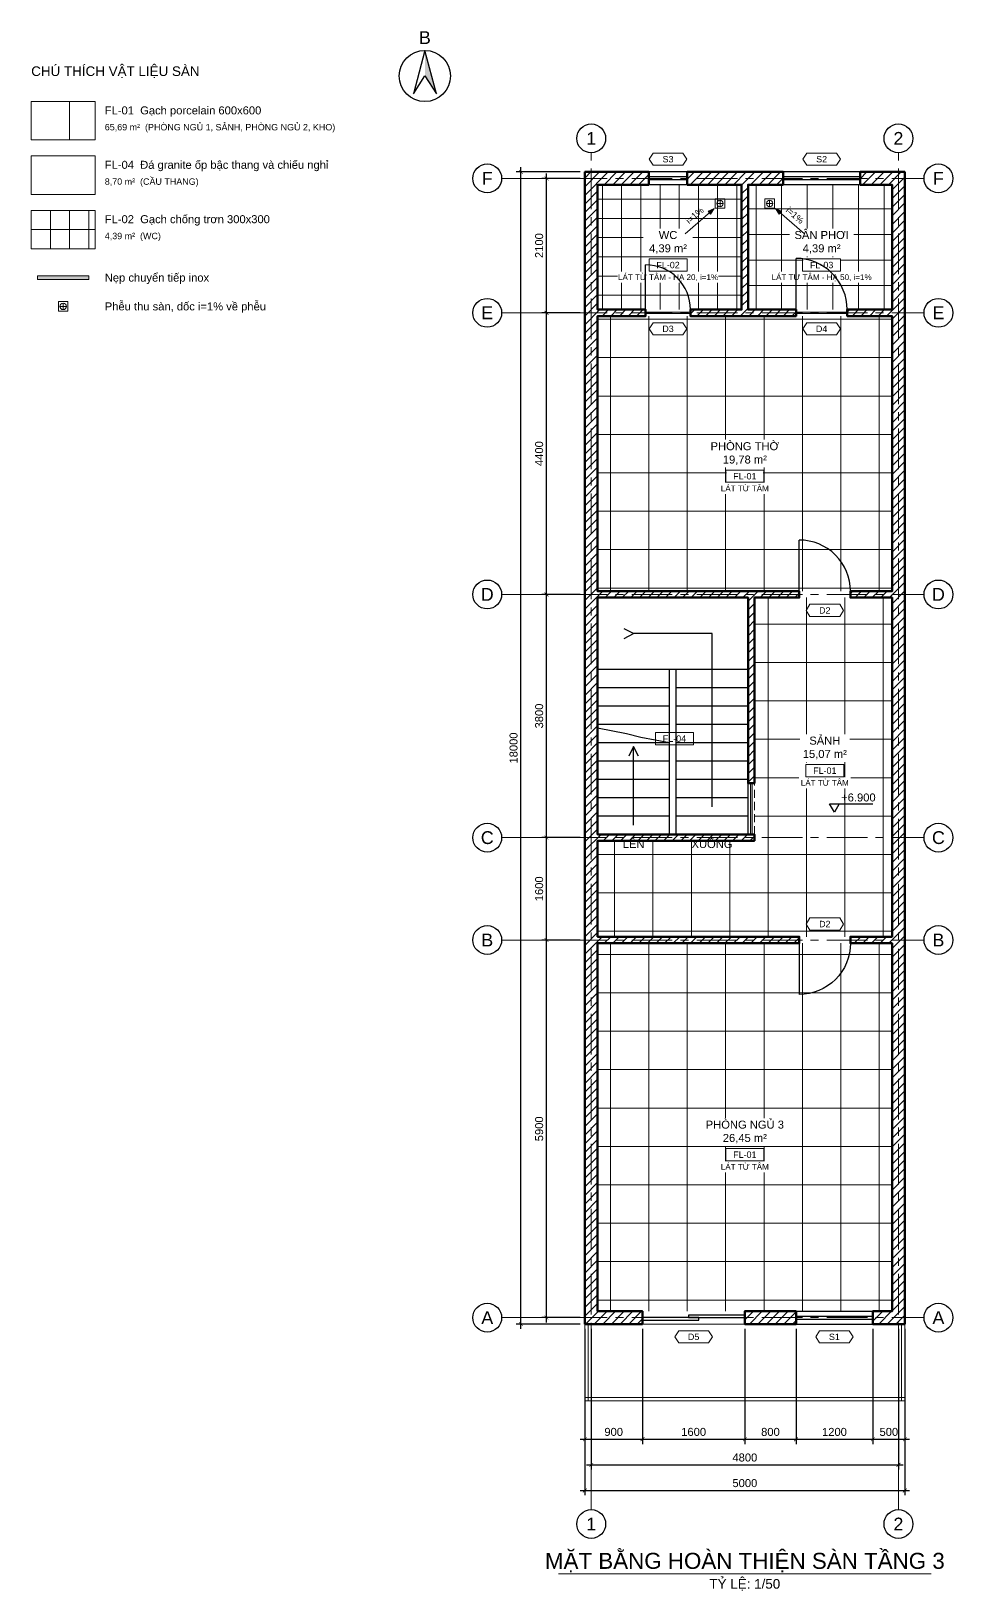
# Model space of a CAD drawing. Header units: millimetres. Extents: x -2900 to 278461, y -22074 to 20200.
# Drawn here: x 55321 to 69723, y -4168 to 20200 of the extents above; entities that cross this region are included whole.
import ezdxf
from ezdxf.enums import TextEntityAlignment as Align

# ---------------------------------------------------------------- set-up
doc = ezdxf.new("R2010")
doc.units = ezdxf.units.MM
doc.header["$LTSCALE"] = 20
doc.linetypes.add('CENTER', pattern=[50.8, 31.75, -6.35, 6.35, -6.35])
doc.linetypes.add('HIDDEN', pattern=[9.525, 6.35, -3.175])
for name, color, linetype, lineweight in [('A-ANNO-DIMS', 1, 'Continuous', 18), ('A-ANNO-NOTE', 7, 'Continuous', 18), ('A-ANNO-ROOM', 7, 'Continuous', 25), ('A-ANNO-SYMB', 7, 'Continuous', 25), ('A-ANNO-TEXT', 7, 'Continuous', 18), ('A-DOOR', 3, 'Continuous', 25), ('A-FLOR-FIXT', 5, 'Continuous', 18), ('A-FLOR-LEVL', 8, 'Continuous', 18), ('A-FLOR-PATT', 8, 'Continuous', 9), ('A-FLOR-STRS', 6, 'Continuous', 25), ('A-GLAZ', 4, 'Continuous', 25), ('A-OPEN', 8, 'HIDDEN', 18), ('A-WALL', 7, 'Continuous', 50), ('A-WALL-PATT', 8, 'Continuous', 9), ('S-GRID', 1, 'CENTER', 18), ('S-GRID-IDEN', 7, 'Continuous', 25)]:
    doc.layers.add(name, color=color, linetype=linetype, lineweight=lineweight)
doc.styles.add('MCP-ARIAL', font='arial.ttf')
doc.dimstyles.new('MCP-1-50', dxfattribs={"dimscale": 50, "dimtxt": 2.5, "dimasz": 1.2, "dimexe": 1.5, "dimexo": 1.5, "dimgap": 1, "dimtad": 1, "dimdec": 0, "dimdsep": 46, "dimtxsty": 'MCP-ARIAL', "dimblk": 'ARCHTICK', "dimblk1": 'ARCHTICK', "dimblk2": 'ARCHTICK', "dimcen": 0.09, "dimdle": 1.5, "dimclrd": 256, "dimclre": 256, "dimclrt": 256, "dimadec": 0, "dimazin": 0, "dimtfac": 1, "dimtdec": 4, "dimtix": 1, "dimtmove": 2, "dimatfit": 3, "dimfxl": 1, "dimtolj": 1, "dimtzin": 0, "dimarcsym": 0})

# ---------------------------------------------------------------- blocks, each defined once
blk = doc.blocks.new('MCP_PHEU_THU')
for p, q in [((-50, 0), (50, 0)), ((0, -50), (0, 50))]:
    blk.add_line(p, q)
blk.add_lwpolyline([(-75, -75), (75, -75), (75, 75), (-75, 75)], close=True)
blk.add_circle((0, 0), 50)
at = {"style": 'MCP-ARIAL', "flags": 1}
blk.add_attdef('MA', text='', height=40, dxfattribs=at).set_placement((0, -110), align=Align.MIDDLE_CENTER)
blk = doc.blocks.new('MCP_CUA_LUA_1600_200')
for points in [[(0, 60), (880, 60), (880, 100), (0, 100)], [(720, 100), (1600, 100), (1600, 140), (720, 140)]]:
    blk.add_lwpolyline(points, close=True)
at = {"style": 'MCP-ARIAL', "flags": 1}
for tag, p in [('MA', (800, -100)), ('LOAI', (800, -220)), ('RONG', (800, -340))]:
    blk.add_attdef(tag, p, '', height=80, dxfattribs=at)
blk = doc.blocks.new('MCP_THE_LG_3')
blk.add_lwpolyline([(-5.85, 0), (-4.65, 1.9), (4.65, 1.9), (5.85, 0), (4.65, -1.9), (-4.65, -1.9)], close=True)
at = {"style": 'MCP-ARIAL'}
blk.add_attdef('MA', text='', height=2, dxfattribs=at).set_placement((0, 0), align=Align.MIDDLE_CENTER)
blk = doc.blocks.new('MCP_CUA_SO_1200_200')
for p, q in [((0, 200), (1200, 200)), ((0, 125), (1200, 125)), ((0, 75), (1200, 75)), ((0, 0), (1200, 0))]:
    blk.add_line(p, q)
at = {"style": 'MCP-ARIAL', "flags": 1}
for tag, p in [('MA', (600, -100)), ('LOAI', (600, -220)), ('RONG', (600, -340))]:
    blk.add_attdef(tag, p, '', height=80, dxfattribs=at)
blk = doc.blocks.new('MCP_CUA_DI_800')
blk.add_line((0, 0), (0, 800))
blk.add_arc((0, 0), 800, 359.9964, 90.0036)
at = {"style": 'MCP-ARIAL', "flags": 1}
for tag, p in [('MA', (400, -100)), ('LOAI', (400, -220)), ('RONG', (400, -340))]:
    blk.add_attdef(tag, p, '', height=80, dxfattribs=at)
blk = doc.blocks.new('MCP_CUA_DI_700')
blk.add_line((0, 0), (0, 700))
blk.add_arc((0, 0), 700, 359.9929, 90.0071)
at = {"style": 'MCP-ARIAL', "flags": 1}
for tag, p in [('MA', (350, -100)), ('LOAI', (350, -220)), ('RONG', (350, -340))]:
    blk.add_attdef(tag, p, '', height=80, dxfattribs=at)
blk = doc.blocks.new('MCP_CUA_SO_600_200')
for p, q in [((0, 200), (600, 200)), ((0, 125), (600, 125)), ((0, 75), (600, 75)), ((0, 0), (600, 0))]:
    blk.add_line(p, q)
at = {"style": 'MCP-ARIAL', "flags": 1}
for tag, p in [('MA', (300, -100)), ('LOAI', (300, -220)), ('RONG', (300, -340))]:
    blk.add_attdef(tag, p, '', height=80, dxfattribs=at)
blk = doc.blocks.new('_ArchTick')
at = {"color": 0, "linetype": 'ByBlock', "const_width": 0.15}
blk.add_lwpolyline([(-0.5, -0.5), (0.5, 0.5)], dxfattribs=at)
blk = doc.blocks.new('*D105')
at = {"layer": 'A-ANNO-DIMS', "lineweight": -2, "transparency": 16777216}
for p, q in [((63973, -75), (63973, -1875)), ((64873, -75), (64873, -1875)), ((63898, -1800), (64948, -1800))]:
    blk.add_line(p, q, dxfattribs=at)
at = {"layer": 'Defpoints', "color": 0, "transparency": 16777216}
for p in [(63973, 0), (64873, 0), (64873, -1800)]:
    blk.add_point(p, dxfattribs=at)
at = {"layer": 'A-ANNO-DIMS', "lineweight": -2, "transparency": 16777216, "xscale": 60, "yscale": 60, "zscale": 60, "rotation": 180}
blk.add_blockref('_ArchTick', (63973, -1800), dxfattribs=at)
at = {"layer": 'A-ANNO-DIMS', "lineweight": -2, "transparency": 16777216, "xscale": 60, "yscale": 60, "zscale": 60}
blk.add_blockref('_ArchTick', (64873, -1800), dxfattribs=at)
at = {"layer": 'A-ANNO-DIMS', "transparency": 16777216, "insert": (64423, -1686), "char_height": 125, "attachment_point": 5, "style": 'MCP-ARIAL'}
blk.add_mtext('\\A1;900', dxfattribs=at)
blk = doc.blocks.new('*D106')
at = {"layer": 'A-ANNO-DIMS', "lineweight": -2, "transparency": 16777216}
for p, q in [((64873, -75), (64873, -1875)), ((66473, -75), (66473, -1875)), ((64798, -1800), (66548, -1800))]:
    blk.add_line(p, q, dxfattribs=at)
at = {"layer": 'Defpoints', "color": 0, "transparency": 16777216}
for p in [(64873, 0), (66473, 0), (66473, -1800)]:
    blk.add_point(p, dxfattribs=at)
at = {"layer": 'A-ANNO-DIMS', "lineweight": -2, "transparency": 16777216, "xscale": 60, "yscale": 60, "zscale": 60, "rotation": 180}
blk.add_blockref('_ArchTick', (64873, -1800), dxfattribs=at)
at = {"layer": 'A-ANNO-DIMS', "lineweight": -2, "transparency": 16777216, "xscale": 60, "yscale": 60, "zscale": 60}
blk.add_blockref('_ArchTick', (66473, -1800), dxfattribs=at)
at = {"layer": 'A-ANNO-DIMS', "transparency": 16777216, "insert": (65673, -1686), "char_height": 125, "attachment_point": 5, "style": 'MCP-ARIAL'}
blk.add_mtext('\\A1;1600', dxfattribs=at)
blk = doc.blocks.new('*D107')
at = {"layer": 'A-ANNO-DIMS', "lineweight": -2, "transparency": 16777216}
for p, q in [((66473, -75), (66473, -1875)), ((67273, -75), (67273, -1875)), ((66398, -1800), (67348, -1800))]:
    blk.add_line(p, q, dxfattribs=at)
at = {"layer": 'Defpoints', "color": 0, "transparency": 16777216}
for p in [(66473, 0), (67273, 0), (67273, -1800)]:
    blk.add_point(p, dxfattribs=at)
at = {"layer": 'A-ANNO-DIMS', "lineweight": -2, "transparency": 16777216, "xscale": 60, "yscale": 60, "zscale": 60, "rotation": 180}
blk.add_blockref('_ArchTick', (66473, -1800), dxfattribs=at)
at = {"layer": 'A-ANNO-DIMS', "lineweight": -2, "transparency": 16777216, "xscale": 60, "yscale": 60, "zscale": 60}
blk.add_blockref('_ArchTick', (67273, -1800), dxfattribs=at)
at = {"layer": 'A-ANNO-DIMS', "transparency": 16777216, "insert": (66873, -1686), "char_height": 125, "attachment_point": 5, "style": 'MCP-ARIAL'}
blk.add_mtext('\\A1;800', dxfattribs=at)
blk = doc.blocks.new('*D108')
at = {"layer": 'A-ANNO-DIMS', "lineweight": -2, "transparency": 16777216}
for p, q in [((67273, -75), (67273, -1875)), ((68473, -75), (68473, -1875)), ((67198, -1800), (68548, -1800))]:
    blk.add_line(p, q, dxfattribs=at)
at = {"layer": 'Defpoints', "color": 0, "transparency": 16777216}
for p in [(67273, 0), (68473, 0), (68473, -1800)]:
    blk.add_point(p, dxfattribs=at)
at = {"layer": 'A-ANNO-DIMS', "lineweight": -2, "transparency": 16777216, "xscale": 60, "yscale": 60, "zscale": 60, "rotation": 180}
blk.add_blockref('_ArchTick', (67273, -1800), dxfattribs=at)
at = {"layer": 'A-ANNO-DIMS', "lineweight": -2, "transparency": 16777216, "xscale": 60, "yscale": 60, "zscale": 60}
blk.add_blockref('_ArchTick', (68473, -1800), dxfattribs=at)
at = {"layer": 'A-ANNO-DIMS', "transparency": 16777216, "insert": (67873, -1686), "char_height": 125, "attachment_point": 5, "style": 'MCP-ARIAL'}
blk.add_mtext('\\A1;1200', dxfattribs=at)
blk = doc.blocks.new('*D109')
at = {"layer": 'A-ANNO-DIMS', "lineweight": -2, "transparency": 16777216}
for p, q in [((68473, -75), (68473, -1875)), ((68973, -75), (68973, -1875)), ((68398, -1800), (69048, -1800))]:
    blk.add_line(p, q, dxfattribs=at)
at = {"layer": 'Defpoints', "color": 0, "transparency": 16777216}
for p in [(68473, 0), (68973, 0), (68973, -1800)]:
    blk.add_point(p, dxfattribs=at)
at = {"layer": 'A-ANNO-DIMS', "lineweight": -2, "transparency": 16777216, "xscale": 60, "yscale": 60, "zscale": 60, "rotation": 180}
blk.add_blockref('_ArchTick', (68473, -1800), dxfattribs=at)
at = {"layer": 'A-ANNO-DIMS', "lineweight": -2, "transparency": 16777216, "xscale": 60, "yscale": 60, "zscale": 60}
blk.add_blockref('_ArchTick', (68973, -1800), dxfattribs=at)
at = {"layer": 'A-ANNO-DIMS', "transparency": 16777216, "insert": (68723, -1686), "char_height": 125, "attachment_point": 5, "style": 'MCP-ARIAL'}
blk.add_mtext('\\A1;500', dxfattribs=at)
blk = doc.blocks.new('*D110')
at = {"layer": 'A-ANNO-DIMS', "lineweight": -2, "transparency": 16777216}
for p, q in [((64073, -75), (64073, -2275)), ((68873, -75), (68873, -2275)), ((63998, -2200), (68948, -2200))]:
    blk.add_line(p, q, dxfattribs=at)
at = {"layer": 'Defpoints', "color": 0, "transparency": 16777216}
for p in [(64073, 0), (68873, 0), (68873, -2200)]:
    blk.add_point(p, dxfattribs=at)
at = {"layer": 'A-ANNO-DIMS', "lineweight": -2, "transparency": 16777216, "xscale": 60, "yscale": 60, "zscale": 60, "rotation": 180}
blk.add_blockref('_ArchTick', (64073, -2200), dxfattribs=at)
at = {"layer": 'A-ANNO-DIMS', "lineweight": -2, "transparency": 16777216, "xscale": 60, "yscale": 60, "zscale": 60}
blk.add_blockref('_ArchTick', (68873, -2200), dxfattribs=at)
at = {"layer": 'A-ANNO-DIMS', "transparency": 16777216, "insert": (66473, -2086), "char_height": 125, "attachment_point": 5, "style": 'MCP-ARIAL'}
blk.add_mtext('\\A1;4800', dxfattribs=at)
blk = doc.blocks.new('*D111')
at = {"layer": 'A-ANNO-DIMS', "lineweight": -2, "transparency": 16777216}
for p, q in [((63973, -75), (63973, -2675)), ((68973, -75), (68973, -2675)), ((63898, -2600), (69048, -2600))]:
    blk.add_line(p, q, dxfattribs=at)
at = {"layer": 'Defpoints', "color": 0, "transparency": 16777216}
for p in [(63973, 0), (68973, 0), (68973, -2600)]:
    blk.add_point(p, dxfattribs=at)
at = {"layer": 'A-ANNO-DIMS', "lineweight": -2, "transparency": 16777216, "xscale": 60, "yscale": 60, "zscale": 60, "rotation": 180}
blk.add_blockref('_ArchTick', (63973, -2600), dxfattribs=at)
at = {"layer": 'A-ANNO-DIMS', "lineweight": -2, "transparency": 16777216, "xscale": 60, "yscale": 60, "zscale": 60}
blk.add_blockref('_ArchTick', (68973, -2600), dxfattribs=at)
at = {"layer": 'A-ANNO-DIMS', "transparency": 16777216, "insert": (66473, -2486), "char_height": 125, "attachment_point": 5, "style": 'MCP-ARIAL'}
blk.add_mtext('\\A1;5000', dxfattribs=at)
blk = doc.blocks.new('*D112')
at = {"layer": 'A-ANNO-DIMS', "lineweight": -2, "transparency": 16777216}
for p, q in [((63898, 6000), (63298, 6000)), ((63373, 25), (63373, 6075)), ((63898, 100), (63298, 100))]:
    blk.add_line(p, q, dxfattribs=at)
at = {"layer": 'Defpoints', "color": 0, "transparency": 16777216}
for p in [(63373, 6000), (63973, 6000), (63973, 100)]:
    blk.add_point(p, dxfattribs=at)
at = {"layer": 'A-ANNO-DIMS', "lineweight": -2, "transparency": 16777216, "xscale": 60, "yscale": 60, "zscale": 60}
for p, rotation in [((63373, 6000), 90), ((63373, 100), 270)]:
    blk.add_blockref('_ArchTick', p, dxfattribs=dict(at, rotation=rotation))
at = {"layer": 'A-ANNO-DIMS', "transparency": 16777216, "insert": (63259, 3050), "char_height": 125, "attachment_point": 5, "rotation": 90, "style": 'MCP-ARIAL'}
blk.add_mtext('\\A1;5900', dxfattribs=at)
blk = doc.blocks.new('*D113')
at = {"layer": 'A-ANNO-DIMS', "lineweight": -2, "transparency": 16777216}
for p, q in [((63898, 7600), (63298, 7600)), ((63373, 5925), (63373, 7675)), ((63898, 6000), (63298, 6000))]:
    blk.add_line(p, q, dxfattribs=at)
at = {"layer": 'Defpoints', "color": 0, "transparency": 16777216}
for p in [(63373, 7600), (63973, 7600), (63973, 6000)]:
    blk.add_point(p, dxfattribs=at)
at = {"layer": 'A-ANNO-DIMS', "lineweight": -2, "transparency": 16777216, "xscale": 60, "yscale": 60, "zscale": 60}
for p, rotation in [((63373, 7600), 90), ((63373, 6000), 270)]:
    blk.add_blockref('_ArchTick', p, dxfattribs=dict(at, rotation=rotation))
at = {"layer": 'A-ANNO-DIMS', "transparency": 16777216, "insert": (63259, 6800), "char_height": 125, "attachment_point": 5, "rotation": 90, "style": 'MCP-ARIAL'}
blk.add_mtext('\\A1;1600', dxfattribs=at)
blk = doc.blocks.new('*D114')
at = {"layer": 'A-ANNO-DIMS', "lineweight": -2, "transparency": 16777216}
for p, q in [((63373, 7525), (63373, 11475)), ((63898, 11400), (63298, 11400)), ((63898, 7600), (63298, 7600))]:
    blk.add_line(p, q, dxfattribs=at)
at = {"layer": 'Defpoints', "color": 0, "transparency": 16777216}
for p in [(63373, 11400), (63973, 11400), (63973, 7600)]:
    blk.add_point(p, dxfattribs=at)
at = {"layer": 'A-ANNO-DIMS', "lineweight": -2, "transparency": 16777216, "xscale": 60, "yscale": 60, "zscale": 60}
for p, rotation in [((63373, 11400), 90), ((63373, 7600), 270)]:
    blk.add_blockref('_ArchTick', p, dxfattribs=dict(at, rotation=rotation))
at = {"layer": 'A-ANNO-DIMS', "transparency": 16777216, "insert": (63259, 9500), "char_height": 125, "attachment_point": 5, "rotation": 90, "style": 'MCP-ARIAL'}
blk.add_mtext('\\A1;3800', dxfattribs=at)
blk = doc.blocks.new('*D115')
at = {"layer": 'A-ANNO-DIMS', "lineweight": -2, "transparency": 16777216}
for p, q in [((63373, 11325), (63373, 15875)), ((63898, 15800), (63298, 15800)), ((63898, 11400), (63298, 11400))]:
    blk.add_line(p, q, dxfattribs=at)
at = {"layer": 'Defpoints', "color": 0, "transparency": 16777216}
for p in [(63373, 15800), (63973, 15800), (63973, 11400)]:
    blk.add_point(p, dxfattribs=at)
at = {"layer": 'A-ANNO-DIMS', "lineweight": -2, "transparency": 16777216, "xscale": 60, "yscale": 60, "zscale": 60}
for p, rotation in [((63373, 15800), 90), ((63373, 11400), 270)]:
    blk.add_blockref('_ArchTick', p, dxfattribs=dict(at, rotation=rotation))
at = {"layer": 'A-ANNO-DIMS', "transparency": 16777216, "insert": (63259, 13600), "char_height": 125, "attachment_point": 5, "rotation": 90, "style": 'MCP-ARIAL'}
blk.add_mtext('\\A1;4400', dxfattribs=at)
blk = doc.blocks.new('*D116')
at = {"layer": 'A-ANNO-DIMS', "lineweight": -2, "transparency": 16777216}
for p, q in [((63898, 17900), (63298, 17900)), ((63373, 15725), (63373, 17975)), ((63898, 15800), (63298, 15800))]:
    blk.add_line(p, q, dxfattribs=at)
at = {"layer": 'Defpoints', "color": 0, "transparency": 16777216}
for p in [(63373, 17900), (63973, 17900), (63973, 15800)]:
    blk.add_point(p, dxfattribs=at)
at = {"layer": 'A-ANNO-DIMS', "lineweight": -2, "transparency": 16777216, "xscale": 60, "yscale": 60, "zscale": 60}
for p, rotation in [((63373, 17900), 90), ((63373, 15800), 270)]:
    blk.add_blockref('_ArchTick', p, dxfattribs=dict(at, rotation=rotation))
at = {"layer": 'A-ANNO-DIMS', "transparency": 16777216, "insert": (63259, 16850), "char_height": 125, "attachment_point": 5, "rotation": 90, "style": 'MCP-ARIAL'}
blk.add_mtext('\\A1;2100', dxfattribs=at)
blk = doc.blocks.new('*D117')
at = {"layer": 'A-ANNO-DIMS', "lineweight": -2, "transparency": 16777216}
for p, q in [((62973, -75), (62973, 18075)), ((63898, 18000), (62898, 18000)), ((63898, 0), (62898, 0))]:
    blk.add_line(p, q, dxfattribs=at)
at = {"layer": 'Defpoints', "color": 0, "transparency": 16777216}
for p in [(62973, 18000), (63973, 18000), (63973, 0)]:
    blk.add_point(p, dxfattribs=at)
at = {"layer": 'A-ANNO-DIMS', "lineweight": -2, "transparency": 16777216, "xscale": 60, "yscale": 60, "zscale": 60}
for p, rotation in [((62973, 18000), 90), ((62973, 0), 270)]:
    blk.add_blockref('_ArchTick', p, dxfattribs=dict(at, rotation=rotation))
at = {"layer": 'A-ANNO-DIMS', "transparency": 16777216, "insert": (62859, 9000), "char_height": 125, "attachment_point": 5, "rotation": 90, "style": 'MCP-ARIAL'}
blk.add_mtext('\\A1;18000', dxfattribs=at)
blk = doc.blocks.new('MCP_TRUC')
blk.add_circle((0, 0), 4.5)
at = {"style": 'MCP-ARIAL'}
blk.add_attdef('SO', text='', height=4, dxfattribs=at).set_placement((0, 0), align=Align.MIDDLE_CENTER)
blk = doc.blocks.new('MCP_COTE')
blk.add_line((-1.5, 2.55), (12, 2.55))
blk.add_lwpolyline([(0, 0), (-1.5, 2.55), (1.5, 2.55)], close=True)
at = {"style": 'MCP-ARIAL'}
blk.add_attdef('COTE', (2.1, 3.3), '', height=2.5, dxfattribs=at)
blk = doc.blocks.new('MCP_HUONG_BAC')
blk.add_hatch(color=256).paths.add_polyline_path([(0, 8), (0, 0), (3.6, -5.6)], flags=16)
blk.add_lwpolyline([(0, 8), (-3.6, -5.6), (0, 0), (3.6, -5.6)], close=True)
blk.add_circle((0, 0), 8)
at = {"style": 'MCP-ARIAL'}
blk.add_attdef('KY_HIEU', text='', height=4, dxfattribs=at).set_placement((0, 12), align=Align.MIDDLE_CENTER)
blk = doc.blocks.new('MCP_THE_5')
blk.add_lwpolyline([(-5.95, -1.9), (5.95, -1.9), (5.95, 1.9), (-5.95, 1.9)], close=True)
at = {"style": 'MCP-ARIAL'}
blk.add_attdef('MA', text='', height=2, dxfattribs=at).set_placement((0, 0), align=Align.MIDDLE_CENTER)
blk = doc.blocks.new('MCP_DOC')
blk.add_hatch(color=256).paths.add_polyline_path([(12, 0), (10, 0.6), (10, -0.6)], flags=16)
blk.add_line((0, 0), (10.5, 0))
blk.add_lwpolyline([(12, 0), (10, 0.6), (10, -0.6)], close=True)
at = {"style": 'MCP-ARIAL'}
blk.add_attdef('I', text='', height=2, dxfattribs=at).set_placement((6, 1.4), align=Align.CENTER)
blk = doc.blocks.new('MCP_DOC_NGUOC')
blk.add_hatch(color=256).paths.add_polyline_path([(0, 0), (2, 0.6), (2, -0.6)], flags=16)
blk.add_line((1.5, 0), (12, 0))
blk.add_lwpolyline([(0, 0), (2, 0.6), (2, -0.6)], close=True)
at = {"style": 'MCP-ARIAL'}
blk.add_attdef('I', text='', height=2, dxfattribs=at).set_placement((6, 1.4), align=Align.CENTER)

msp = doc.modelspace()

# ---------------------------------------------------------------- hatches: boundary and pattern name
at = {"layer": 'A-FLOR-PATT'}
for points in [[(55420.91, 16320), (56220.91, 16320), (56220.91, 16380), (55420.91, 16380)], [(64922.68, 15787.5), (65622.68, 15787.5), (65622.68, 15812.5), (64922.68, 15812.5)], [(67272.68, 15787.5), (68072.68, 15787.5), (68072.68, 15812.5), (67272.68, 15812.5)], [(66585.18, 7650), (66585.18, 8450), (66560.18, 8450), (66560.18, 7650)]]:
    msp.add_hatch(color=256, dxfattribs=at).paths.add_polyline_path(points, flags=16)
at = {"layer": 'A-WALL-PATT'}
h = msp.add_hatch(dxfattribs=at)
h.set_pattern_fill('ANSI31', color=256, scale=30, style=0)
h.paths.add_polyline_path([(68272.684, 18000), (68272.684, 17800), (68772.684, 17800), (68772.684, 15850), (68072.684, 15850), (68072.684, 15750), (68772.684, 15750), (68772.684, 11450), (68122.684, 11450), (68122.684, 11350), (68772.684, 11350), (68772.684, 6050), (68122.684, 6050), (68122.684, 5950), (68772.684, 5950), (68772.684, 200), (68472.684, 200), (68472.684, 0), (68972.684, 0), (68972.684, 18000)], flags=16)
h.paths.add_polyline_path([(67072.684, 17800), (67072.684, 18000), (65572.684, 18000), (65572.684, 17800), (66422.684, 17800), (66422.684, 15850), (65622.684, 15850), (65622.684, 15750), (67272.684, 15750), (67272.684, 15850), (66522.684, 15850), (66522.684, 17800)], flags=16)
h.paths.add_polyline_path([(64972.684, 17800), (64972.684, 18000), (63972.684, 18000), (63972.684, 0), (64872.684, 0), (64872.684, 200), (64172.684, 200), (64172.684, 5950), (67322.684, 5950), (67322.684, 6050), (64172.684, 6050), (64172.684, 7550), (66622.684, 7550), (66622.684, 7650), (64172.684, 7650), (64172.684, 11350), (66522.684, 11350), (66522.684, 8450), (66622.684, 8450), (66622.684, 11350), (67322.684, 11350), (67322.684, 11450), (64172.684, 11450), (64172.684, 15750), (64922.684, 15750), (64922.684, 15850), (64172.684, 15850), (64172.684, 17800)], flags=16)
h.paths.add_polyline_path([(67272.684, 0), (67272.684, 200), (66472.684, 200), (66472.684, 0)], flags=16)

# ---------------------------------------------------------------- linework, layer by layer
at = {"layer": 'A-ANNO-NOTE'}
for points in [[(55320.91, 18500), (56320.91, 18500), (56320.91, 19100), (55320.91, 19100)], [(55320.91, 17650), (56320.91, 17650), (56320.91, 18250), (55320.91, 18250)], [(55320.91, 16800), (56320.91, 16800), (56320.91, 17400), (55320.91, 17400)]]:
    msp.add_lwpolyline(points, close=True, dxfattribs=at)
at = {"layer": 'A-ANNO-TEXT'}
msp.add_line((63560.18, -3905), (69385.18, -3905), dxfattribs=at)
at = {"layer": 'A-FLOR-LEVL'}
for p, q in [((64022.684, 0), (64022.684, -1200)), ((68922.684, -1200), (68922.684, 0)), ((63972.684, -1150), (68972.684, -1150))]:
    msp.add_line(p, q, dxfattribs=at)
msp.add_lwpolyline([(63972.684, -1200), (68972.684, -1200), (68972.684, 0), (63972.684, 0)], close=True, dxfattribs=at)
at = {"layer": 'A-FLOR-PATT'}
for p, q in [((55320.91, 18500), (55320.91, 19100)), ((55920.91, 18500), (55920.91, 19100)), ((55320.91, 18500), (56320.91, 18500)), ((64247.68, 15850), (64247.68, 17800)), ((64547.68, 16446.25), (64547.68, 17800)), ((64847.68, 16446.25), (64847.68, 17800)), ((65147.68, 17118.75), (65147.68, 17800)), ((65447.68, 17118.75), (65447.68, 17800)), ((65747.68, 16446.25), (65747.68, 17800)), ((66047.68, 16446.25), (66047.68, 17800)), ((66347.68, 15850), (66347.68, 17800)), ((66647.68, 15850), (66647.68, 17800)), ((67047.68, 16446.25), (67047.68, 17800)), ((67447.68, 17118.75), (67447.68, 17800)), ((67847.68, 17118.75), (67847.68, 17800)), ((68247.68, 16446.25), (68247.68, 17800)), ((68647.68, 15850), (68647.68, 17800)), ((64172.68, 17575), (66422.68, 17575)), ((55320.91, 16800), (55320.91, 17400)), ((55620.91, 16800), (55620.91, 17400)), ((55920.91, 16800), (55920.91, 17400)), ((56220.91, 16800), (56220.91, 17400)), ((66522.68, 17425), (68772.68, 17425)), ((55320.91, 17100), (56320.91, 17100)), ((64172.68, 17275), (66422.68, 17275)), ((64172.68, 16975), (64883.31, 16975)), ((65662.06, 16975), (66422.68, 16975)), ((66522.68, 17025), (67170.18, 17025)), ((68175.18, 17025), (68772.68, 17025)), ((55320.91, 16800), (56320.91, 16800)), ((64172.68, 16675), (66422.68, 16675)), ((65147.68, 16671.25), (65147.68, 16681.25)), ((65447.68, 16671.25), (65447.68, 16681.25)), ((66522.68, 16625), (67384.68, 16625)), ((67447.68, 16671.25), (67447.68, 16681.25)), ((67847.68, 16671.25), (67847.68, 16681.25)), ((67960.68, 16625), (68772.68, 16625)), ((64172.68, 16375), (64485.18, 16375)), ((66060.18, 16375), (66422.68, 16375)), ((64547.68, 15850), (64547.68, 16266.25)), ((64847.68, 15850), (64847.68, 16266.25)), ((65147.68, 15850), (65147.68, 16266.25)), ((65447.68, 15850), (65447.68, 16266.25)), ((65747.68, 15850), (65747.68, 16266.25)), ((66047.68, 15850), (66047.68, 16266.25)), ((66522.68, 16225), (68772.68, 16225)), ((67047.68, 15850), (67047.68, 16266.25)), ((67447.68, 15850), (67447.68, 16266.25)), ((67847.68, 15850), (67847.68, 16266.25)), ((68247.68, 15850), (68247.68, 16266.25)), ((64172.68, 16075), (66422.68, 16075)), ((64172.68, 15700), (68772.68, 15700)), ((64372.68, 11450), (64372.68, 15750)), ((64972.68, 11450), (64972.68, 15750)), ((65572.68, 11450), (65572.68, 15750)), ((66172.68, 13818.75), (66172.68, 15750)), ((66772.68, 13818.75), (66772.68, 15750)), ((67372.68, 11450), (67372.68, 15750)), ((67972.68, 11450), (67972.68, 15750)), ((68572.68, 11450), (68572.68, 15750)), ((64172.68, 15100), (68772.68, 15100)), ((64172.68, 14500), (68772.68, 14500)), ((64172.68, 13900), (68772.68, 13900)), ((64172.68, 13300), (66184.68, 13300)), ((66172.68, 13146.25), (66172.68, 13381.25)), ((66760.68, 13300), (68772.68, 13300)), ((66772.68, 13146.25), (66772.68, 13381.25)), ((66172.68, 11450), (66172.68, 12966.25)), ((66772.68, 11450), (66772.68, 12966.25)), ((64172.68, 12700), (68772.68, 12700)), ((64172.68, 12100), (68772.68, 12100)), ((64172.68, 11500), (68772.68, 11500)), ((66836.8, 6050), (66836.8, 11350)), ((67436.8, 9218.75), (67436.8, 11350)), ((68036.8, 9218.75), (68036.8, 11350)), ((68636.8, 6050), (68636.8, 11350)), ((66622.68, 10936.66), (68772.68, 10936.66)), ((66622.68, 10336.66), (68772.68, 10336.66)), ((66622.68, 9736.66), (68772.68, 9736.66)), ((66622.68, 9136.66), (67333.31, 9136.66)), ((68112.06, 9136.66), (68772.68, 9136.66)), ((67436.8, 8771.25), (67436.8, 8781.25)), ((68036.8, 8546.25), (68036.8, 8781.25)), ((66622.68, 8536.66), (67318.58, 8536.66)), ((68126.78, 8536.66), (68772.68, 8536.66)), ((67436.8, 6050), (67436.8, 8366.25)), ((68036.8, 6050), (68036.8, 8366.25)), ((66622.68, 7936.66), (68772.68, 7936.66)), ((64172.68, 7336.66), (68772.68, 7336.66)), ((64436.8, 6050), (64436.8, 7550)), ((65036.8, 6050), (65036.8, 7550)), ((65636.8, 6050), (65636.8, 7550)), ((66236.8, 6050), (66236.8, 7550)), ((64172.68, 6736.66), (68772.68, 6736.66)), ((64172.68, 6136.66), (68772.68, 6136.66)), ((64372.68, 200), (64372.68, 5950)), ((64972.68, 200), (64972.68, 5950)), ((65572.68, 200), (65572.68, 5950)), ((66172.68, 3218.75), (66172.68, 5950)), ((66772.68, 3218.75), (66772.68, 5950)), ((67372.68, 200), (67372.68, 5950)), ((67972.68, 200), (67972.68, 5950)), ((68572.68, 200), (68572.68, 5950)), ((64172.68, 5775), (68772.68, 5775)), ((64172.68, 5175), (68772.68, 5175)), ((64172.68, 4575), (68772.68, 4575)), ((64172.68, 3975), (68772.68, 3975)), ((64172.68, 3375), (68772.68, 3375)), ((64172.68, 2775), (68772.68, 2775)), ((66172.68, 2546.25), (66172.68, 2781.25)), ((66772.68, 2546.25), (66772.68, 2781.25)), ((66172.68, 200), (66172.68, 2366.25)), ((66772.68, 200), (66772.68, 2366.25)), ((64172.68, 2175), (68772.68, 2175)), ((64172.68, 1575), (68772.68, 1575)), ((64172.68, 975), (68772.68, 975)), ((64172.68, 375), (68772.68, 375))]:
    msp.add_line(p, q, dxfattribs=at)
for points in [[(55420.91, 16320), (56220.91, 16320), (56220.91, 16380), (55420.91, 16380)], [(64922.68, 15787.5), (65622.68, 15787.5), (65622.68, 15812.5), (64922.68, 15812.5)], [(67272.68, 15787.5), (68072.68, 15787.5), (68072.68, 15812.5), (67272.68, 15812.5)], [(66585.18, 7650), (66585.18, 8450), (66560.18, 8450), (66560.18, 7650)]]:
    msp.add_lwpolyline(points, close=True, dxfattribs=at)
at = {"layer": 'A-FLOR-STRS'}
for p, q in [((66522.684, 10225), (64172.684, 10225)), ((65297.684, 7650), (65297.684, 10225)), ((65397.684, 7650), (65397.684, 10225)), ((65297.684, 9938.888889), (64172.684, 9938.888889)), ((66522.684, 9938.888889), (65397.684, 9938.888889)), ((65297.684, 9652.777778), (64172.684, 9652.777778)), ((66522.684, 9652.777778), (65397.684, 9652.777778)), ((65297.684, 9366.666667), (64172.684, 9366.666667)), ((66522.684, 9366.666667), (65397.684, 9366.666667)), ((65297.684, 9080.555556), (64172.684, 9080.555556)), ((66522.684, 9080.555556), (65397.684, 9080.555556)), ((65297.684, 8794.444444), (64172.684, 8794.444444)), ((66522.684, 8794.444444), (65397.684, 8794.444444)), ((65297.684, 8508.333333), (64172.684, 8508.333333)), ((66522.684, 8508.333333), (65397.684, 8508.333333)), ((65297.684, 8222.222222), (64172.684, 8222.222222)), ((66522.684, 8222.222222), (65397.684, 8222.222222)), ((65297.684, 7936.111111), (64172.684, 7936.111111)), ((66522.684, 7936.111111), (65397.684, 7936.111111)), ((66522.684, 7650), (65397.684, 7650))]:
    msp.add_line(p, q, dxfattribs=at)
msp.add_lwpolyline([(66522.684, 7650), (66522.684, 11350), (64172.684, 11350), (64172.684, 7650)], close=True, dxfattribs=at)
for points in [[(64585.184, 10712.5), (64735.184, 10787.5), (64585.184, 10862.5)], [(65960.184, 8079.166667), (65960.184, 10787.5), (64735.184, 10787.5)], [(65297.684, 9080.555556), (64847.684, 9166.388889), (64622.684, 9223.611111), (64172.684, 9309.444444)], [(64810.184, 8873.333333), (64735.184, 9023.333333), (64660.184, 8873.333333)], [(64735.184, 7793.055556), (64735.184, 9023.333333)]]:
    msp.add_lwpolyline(points, dxfattribs=at)
at = {"layer": 'A-OPEN'}
for p, q in [((66522.684, 7650), (66522.684, 8450)), ((66622.684, 7650), (66622.684, 8450))]:
    msp.add_line(p, q, dxfattribs=at)
at = {"layer": 'A-WALL'}
for points in [[(64972.684, 17800), (64972.684, 18000), (63972.684, 18000), (63972.684, 0), (64872.684, 0), (64872.684, 200), (64172.684, 200), (64172.684, 5950), (67322.684, 5950), (67322.684, 6050), (64172.684, 6050), (64172.684, 7550), (66622.684, 7550), (66622.684, 7650), (64172.684, 7650), (64172.684, 11350), (66522.684, 11350), (66522.684, 8450), (66622.684, 8450), (66622.684, 11350), (67322.684, 11350), (67322.684, 11450), (64172.684, 11450), (64172.684, 15750), (64922.684, 15750), (64922.684, 15850), (64172.684, 15850), (64172.684, 17800)], [(67072.684, 17800), (67072.684, 18000), (65572.684, 18000), (65572.684, 17800), (66422.684, 17800), (66422.684, 15850), (65622.684, 15850), (65622.684, 15750), (67272.684, 15750), (67272.684, 15850), (66522.684, 15850), (66522.684, 17800)], [(68272.684, 18000), (68272.684, 17800), (68772.684, 17800), (68772.684, 15850), (68072.684, 15850), (68072.684, 15750), (68772.684, 15750), (68772.684, 11450), (68122.684, 11450), (68122.684, 11350), (68772.684, 11350), (68772.684, 6050), (68122.684, 6050), (68122.684, 5950), (68772.684, 5950), (68772.684, 200), (68472.684, 200), (68472.684, 0), (68972.684, 0), (68972.684, 18000)], [(67272.684, 0), (67272.684, 200), (66472.684, 200), (66472.684, 0)]]:
    msp.add_lwpolyline(points, close=True, dxfattribs=at)
at = {"layer": 'S-GRID'}
for p, q in [((64072.684, -2900), (64072.684, 18300)), ((68872.684, -2900), (68872.684, 18300)), ((62672.684, 17900), (69272.684, 17900)), ((62672.684, 15800), (69272.684, 15800)), ((62672.684, 11400), (69272.684, 11400)), ((62672.684, 7600), (69272.684, 7600)), ((62672.684, 6000), (69272.684, 6000)), ((62672.684, 100), (69272.684, 100))]:
    msp.add_line(p, q, dxfattribs=at)

# ---------------------------------------------------------------- block references
at = {"layer": 'A-ANNO-NOTE', "xscale": 50, "yscale": 50, "zscale": 50}
for name, p, rotation in [('MCP_DOC', (65541.09, 17035.95), 40.91), ('MCP_DOC_NGUOC', (66950.87, 17428.91), 319.09)]:
    msp.add_blockref(name, p, dxfattribs=dict(at, rotation=rotation)).add_auto_attribs({'I': 'i=1%'})
for p, values in [((65272.68, 16546.25), {'MA': 'FL-02'}), ((67672.68, 16546.25), {'MA': 'FL-03'}), ((66472.68, 13246.25), {'MA': 'FL-01'}), ((65372.68, 9146.25), {'MA': 'FL-04'}), ((67722.68, 8646.25), {'MA': 'FL-01'}), ((66472.68, 2646.25), {'MA': 'FL-01'})]:
    msp.add_blockref('MCP_THE_5', p, dxfattribs=at).add_auto_attribs(values)
at = {"layer": 'A-ANNO-SYMB', "xscale": 50, "yscale": 50, "zscale": 50}
for name, p, values in [('MCP_HUONG_BAC', (61472.68, 19500), {'KY_HIEU': 'B'}), ('MCP_COTE', (67872.68, 8000), {'COTE': '+6.900'})]:
    msp.add_blockref(name, p, dxfattribs=at).add_auto_attribs(values)
at = {"layer": 'A-ANNO-TEXT', "xscale": 50, "yscale": 50, "zscale": 50}
for p, values in [((65272.68, 18200), {'MA': 'S3'}), ((67672.68, 18200), {'MA': 'S2'}), ((65272.68, 15550), {'MA': 'D3'}), ((67672.68, 15550), {'MA': 'D4'}), ((67722.68, 11150), {'MA': 'D2'}), ((67722.68, 6250), {'MA': 'D2'}), ((65672.68, -200), {'MA': 'D5'}), ((67872.68, -200), {'MA': 'S1'})]:
    msp.add_blockref('MCP_THE_LG_3', p, dxfattribs=at).add_auto_attribs(values)
at = {"layer": 'A-DOOR'}
for name, p in [('MCP_CUA_DI_800', (67272.684, 15850)), ('MCP_CUA_DI_700', (64922.684, 15850)), ('MCP_CUA_DI_800', (67322.684, 11450)), ('MCP_CUA_LUA_1600_200', (64872.684, 0))]:
    msp.add_blockref(name, p, dxfattribs=at)
at = {"layer": 'A-DOOR', "xscale": -1, "rotation": 180}
msp.add_blockref('MCP_CUA_DI_800', (67322.684, 5950), dxfattribs=at)
at = {"layer": 'A-FLOR-FIXT'}
for p in [(66085.18, 17507.5), (66860.18, 17507.5), (55820.91, 15900)]:
    msp.add_blockref('MCP_PHEU_THU', p, dxfattribs=at)
at = {"layer": 'A-GLAZ', "rotation": 180}
for name, p in [('MCP_CUA_SO_600_200', (65572.684, 18000)), ('MCP_CUA_SO_1200_200', (68272.684, 18000))]:
    msp.add_blockref(name, p, dxfattribs=at)
at = {"layer": 'A-GLAZ'}
msp.add_blockref('MCP_CUA_SO_1200_200', (67272.684, 0), dxfattribs=at)
at = {"layer": 'S-GRID-IDEN', "xscale": 50, "yscale": 50, "zscale": 50}
for p, values in [((64072.68, 18525), {'SO': '1'}), ((68872.68, 18525), {'SO': '2'}), ((62447.68, 17900), {'SO': 'F'}), ((69497.68, 17900), {'SO': 'F'}), ((62447.68, 15800), {'SO': 'E'}), ((69497.68, 15800), {'SO': 'E'}), ((62447.68, 11400), {'SO': 'D'}), ((69497.68, 11400), {'SO': 'D'}), ((62447.68, 7600), {'SO': 'C'}), ((69497.68, 7600), {'SO': 'C'}), ((62447.68, 6000), {'SO': 'B'}), ((69497.68, 6000), {'SO': 'B'}), ((62447.68, 100), {'SO': 'A'}), ((69497.68, 100), {'SO': 'A'}), ((64072.68, -3125), {'SO': '1'}), ((68872.68, -3125), {'SO': '2'})]:
    msp.add_blockref('MCP_TRUC', p, dxfattribs=at).add_auto_attribs(values)

# ---------------------------------------------------------------- texts
at = {"layer": 'A-ANNO-NOTE', "style": 'MCP-ARIAL'}
for s, height, p in [('FL-01  Gạch porcelain 600x600', 125, (56470.91, 18900)), ('65,69 m²  (PHÒNG NGỦ 1, SẢNH, PHÒNG NGỦ 2, KHO)', 100, (56470.91, 18650)), ('FL-04  Đá granite ốp bậc thang và chiếu nghỉ', 125, (56470.91, 18050)), ('8,70 m²  (CẦU THANG)', 100, (56470.91, 17800)), ('FL-02  Gạch chống trơn 300x300', 125, (56470.91, 17200)), ('4,39 m²  (WC)', 100, (56470.91, 16950))]:
    msp.add_text(s, height=height, dxfattribs=at).set_placement(p)
for s, p in [('Nẹp chuyển tiếp inox', (56470.91, 16350)), ('Phễu thu sàn, dốc i=1% về phễu', (56470.91, 15900))]:
    msp.add_text(s, height=125, dxfattribs=at).set_placement(p, align=Align.MIDDLE_LEFT)
for s, p in [('LÁT TỪ TÂM - HẠ 20, i=1%', (65272.68, 16356.25)), ('LÁT TỪ TÂM - HẠ 50, i=1%', (67672.68, 16356.25)), ('LÁT TỪ TÂM', (66472.68, 13056.25)), ('LÁT TỪ TÂM', (67722.68, 8456.25)), ('LÁT TỪ TÂM', (66472.68, 2456.25))]:
    msp.add_text(s, height=90, dxfattribs=at).set_placement(p, align=Align.MIDDLE_CENTER)
at = {"layer": 'A-ANNO-ROOM', "char_height": 125, "attachment_point": 5, "style": 'MCP-ARIAL'}
for s, insert in [('WC\\P4,39 m²', (65272.684, 16900)), ('SÂN PHƠI\\P4,39 m²', (67672.684, 16900)), ('PHÒNG THỜ\\P19,78 m²', (66472.684, 13600)), ('SẢNH\\P15,07 m²', (67722.684, 9000)), ('PHÒNG NGỦ 3\\P26,45 m²', (66472.684, 3000))]:
    msp.add_mtext(s, dxfattribs=dict(at, insert=insert))
at = {"layer": 'A-ANNO-TEXT', "style": 'MCP-ARIAL'}
msp.add_text('CHÚ THÍCH VẬT LIỆU SÀN', height=150, dxfattribs=at).set_placement((55320.91, 19500))
for s, p in [('LÊN', (64735.184, 7500)), ('XUỐNG', (65960.184, 7500))]:
    msp.add_text(s, height=125, dxfattribs=at).set_placement(p, align=Align.MIDDLE_CENTER)
for s, height, p in [('MẶT BẰNG HOÀN THIỆN SÀN TẦNG 3', 250, (66472.68, -3825)), ('TỶ LỆ: 1/50', 150, (66472.68, -4135))]:
    msp.add_text(s, height=height, dxfattribs=at).set_placement(p, align=Align.CENTER)

# ---------------------------------------------------------------- dimensions: what is measured, and where the dimension line sits
at = {"layer": 'A-ANNO-DIMS'}
for base, p1, p2, picture, middle in [((62972.684, 18000), (63972.684, 0), (63972.684, 18000), '*D117', (62858.862377, 9000)), ((63372.684, 17900), (63972.684, 15800), (63972.684, 17900), '*D116', (63258.862377, 16850)), ((63372.684, 15800), (63972.684, 11400), (63972.684, 15800), '*D115', (63258.862377, 13600)), ((63372.684, 11400), (63972.684, 7600), (63972.684, 11400), '*D114', (63258.819744, 9500)), ((63372.684, 7600), (63972.684, 6000), (63972.684, 7600), '*D113', (63258.862377, 6800)), ((63372.684, 6000), (63972.684, 100), (63972.684, 6000), '*D112', (63258.862377, 3050))]:
    dim = msp.add_linear_dim(base=base, p1=p1, p2=p2, angle=90, dimstyle='MCP-1-50', dxfattribs=at)
    dim.commit()
    dim.dimension.update_dxf_attribs({"geometry": picture, "text_midpoint": middle})
for base, p1, p2, picture, middle in [((64872.684, -1800), (63972.684, 0), (64872.684, 0), '*D105', (64422.684, -1686.178377)), ((68972.684, -2600), (63972.684, 0), (68972.684, 0), '*D111', (66472.684, -2486.178377)), ((68872.684, -2200), (64072.684, 0), (68872.684, 0), '*D110', (66472.684, -2086.178377)), ((66472.684, -1800), (64872.684, 0), (66472.684, 0), '*D106', (65672.684, -1686.178377)), ((67272.684, -1800), (66472.684, 0), (67272.684, 0), '*D107', (66872.684, -1686.178377)), ((68472.684, -1800), (67272.684, 0), (68472.684, 0), '*D108', (67872.684, -1686.178377)), ((68972.684, -1800), (68472.684, 0), (68972.684, 0), '*D109', (68722.684, -1686.178377))]:
    dim = msp.add_linear_dim(base=base, p1=p1, p2=p2, dimstyle='MCP-1-50', dxfattribs=at)
    dim.commit()
    dim.dimension.update_dxf_attribs({"geometry": picture, "text_midpoint": middle})

doc.saveas('drawing.dxf')
